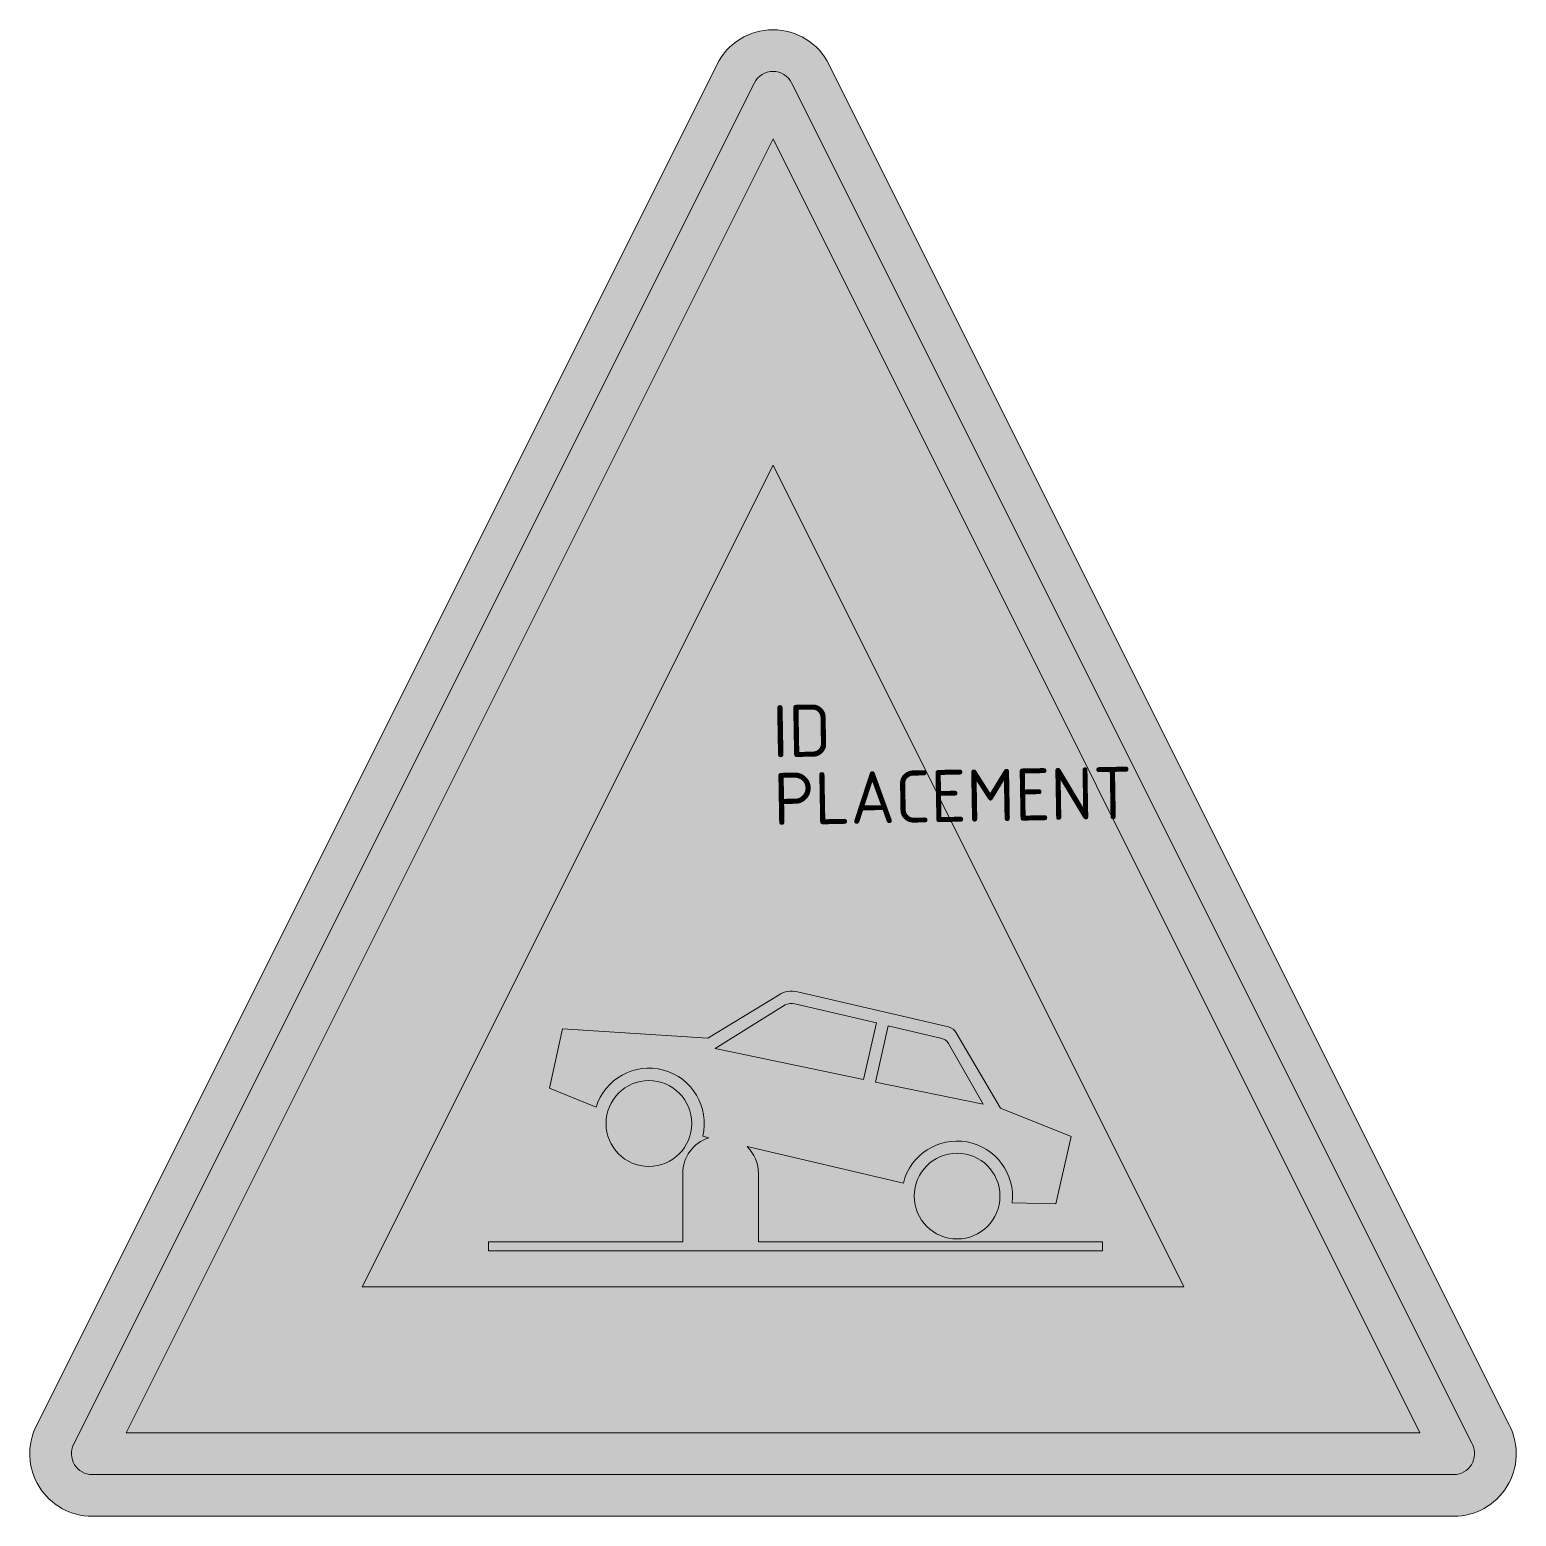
# Model space of a CAD drawing. Extents: x -3.56 to 3.56, y -3.56 to 3.56.
import ezdxf
from ezdxf.enums import TextEntityAlignment as Align

# ---------------------------------------------------------------- set-up
doc = ezdxf.new("R2010")
doc.units = 0
doc.styles.add('NLCS-ISO', font='NLCS-ISO.ttf', dxfattribs={"height": 0.25})

msp = doc.modelspace()

# ---------------------------------------------------------------- hatches: boundary and pattern name
at = {"true_color": 0xbb1e10}
h = msp.add_hatch(color=22, dxfattribs=at)
h.dxf.hatch_style = 1
h.paths.add_polyline_path([(0, -3.3646), (-3.2646, -3.3646, -0.557537), (-3.354, -3.2199), (-0.0894, 3.3093, -0.284079), (0, 3.3646), (0, 3.5646, 0.284079), (-0.2683, 3.3988), (-3.5329, -3.1304, 0.557537), (-3.2646, -3.5646), (0, -3.5646)])
h = msp.add_hatch(color=22, dxfattribs=at)
h.dxf.hatch_style = 1
h.paths.add_polyline_path([(3.5329, -3.1304), (0.2683, 3.3988, 0.284079), (0, 3.5646), (0, 3.3646, -0.284079), (0.0894, 3.3093), (3.354, -3.2199, -0.557537), (3.2646, -3.3646), (0, -3.3646), (0, -3.5646), (3.2646, -3.5646, 0.557537)])
at = {"true_color": 0xf1f0ea}
h = msp.add_hatch(color=7, dxfattribs=at)
h.dxf.hatch_style = 1
h.paths.add_polyline_path([(0, 3.041), (0, 3.3646, 0.284079), (-0.0894, 3.3093), (-3.354, -3.2199, 0.557537), (-3.2646, -3.3646), (0, -3.3646), (0, -3.1646), (-3.1028, -3.1646)])
h = msp.add_hatch(color=7, dxfattribs=at)
h.dxf.hatch_style = 1
h.paths.add_polyline_path([(0.0894, 3.3093, 0.284079), (0, 3.3646), (0, 3.041), (3.1028, -3.1646), (0, -3.1646), (0, -3.3646), (3.2646, -3.3646, 0.557537), (3.354, -3.2199)])
at = {"true_color": 0xbb1e10}
h = msp.add_hatch(color=22, dxfattribs=at)
h.dxf.hatch_style = 1
h.paths.add_polyline_path([(0, 3.041), (-3.1028, -3.1646), (0, -3.1646), (0, -2.4646), (-1.9702, -2.4646), (0, 1.4757)], flags=17)
h = msp.add_hatch(color=22, dxfattribs=at)
h.dxf.hatch_style = 1
h.paths.add_polyline_path([(0, 3.041), (0, 1.4757), (1.9702, -2.4646), (0, -2.4646), (0, -3.1646), (3.1028, -3.1646)], flags=17)
at = {"true_color": 0xf1f0ea}
h = msp.add_hatch(color=7, dxfattribs=at)
h.dxf.hatch_style = 1
h.paths.add_polyline_path([(0, 1.4757), (-1.9702, -2.4646), (1.9702, -2.4646)])
h.paths.add_polyline_path([(0.1168, -1.0493), (0.8424, -1.2176, -0.185401), (0.8792, -1.2468), (1.0917, -1.6074), (1.4299, -1.7433), (1.357, -2.0657), (1.1471, -2.0611, 0.936315), (0.6253, -1.9667), (-0.1241, -1.7919, -0.201032), (-0.0699, -1.9212), (-0.0699, -2.2486), (1.5803, -2.2486), (1.5803, -2.2911), (-1.3639, -2.2911), (-1.3639, -2.2486), (-0.4329, -2.2486), (-0.4329, -1.9212, -0.323631), (-0.3083, -1.7489), (-0.3367, -1.7423, 0.968531), (-0.8488, -1.6034), (-1.0725, -1.5109), (-1.0094, -1.2274), (-0.3125, -1.2723), (0.0277, -1.0638, -0.19689)], flags=16)
h.paths.add_polyline_path([(0.1048, -1.1077), (0.4968, -1.1978), (0.4334, -1.4702), (-0.2778, -1.3209), (0.058, -1.1119, -0.158766)], flags=0)
h.paths.add_polyline_path([(0.5524, -1.2126), (0.8026, -1.2712, -0.234771), (0.8421, -1.2976), (1.0083, -1.5878), (0.4917, -1.4822)], flags=0)
h.paths.add_polyline_path([(-0.3893, -1.681, -1), (-0.8007, -1.681, -1)], flags=16)
h.paths.add_polyline_path([(1.0886, -2.0289, -1), (0.6772, -2.0289, -1)], flags=16)
at = {"true_color": 0x2a292a}
h = msp.add_hatch(color=250, dxfattribs=at)
h.dxf.hatch_style = 1
h.paths.add_polyline_path([(0.0277, -1.0638, -0.19689), (0.1168, -1.0493), (0.8424, -1.2176, -0.185401), (0.8792, -1.2468), (1.0917, -1.6074), (1.4299, -1.7433), (1.357, -2.0657), (1.1471, -2.0611, 0.936315), (0.6253, -1.9667), (-0.3367, -1.7423, 0.968531), (-0.8488, -1.6034), (-1.0725, -1.5109), (-1.0094, -1.2274), (-0.3125, -1.2723)])
h.paths.add_polyline_path([(1.0083, -1.5878), (0.8421, -1.2976, 0.234771), (0.8026, -1.2712), (0.5524, -1.2126), (0.4917, -1.4822)], flags=16)
h.paths.add_polyline_path([(0.4334, -1.4702), (0.4968, -1.1978), (0.1048, -1.1077, 0.158766), (0.058, -1.1119), (-0.2778, -1.3209)], flags=16)
at = {"true_color": 0xf1f0ea}
h = msp.add_hatch(color=7, dxfattribs=at)
h.dxf.hatch_style = 1
h.paths.add_polyline_path([(0.058, -1.1119, -0.158766), (0.1048, -1.1077), (0.4968, -1.1978), (0.4334, -1.4702), (-0.2778, -1.3209)])
h = msp.add_hatch(color=7, dxfattribs=at)
h.dxf.hatch_style = 1
h.paths.add_polyline_path([(0.5524, -1.2126), (0.8026, -1.2712, -0.234771), (0.8421, -1.2976), (1.0083, -1.5878), (0.4917, -1.4822)])
at = {"true_color": 0x2a292a}
h = msp.add_hatch(color=250, dxfattribs=at)
h.dxf.hatch_style = 1
h.paths.add_polyline_path([(-0.4451, -1.8219, -1), (-0.7448, -1.5401, -1)], flags=17)
h = msp.add_hatch(color=250, dxfattribs=at)
h.dxf.hatch_style = 1
h.paths.add_polyline_path([(-0.0699, -1.9212, 0.201032), (-0.1241, -1.7919), (-0.3083, -1.7489, 0.323631), (-0.4329, -1.9212), (-0.4329, -2.2486), (-1.3639, -2.2486), (-1.3639, -2.2911), (1.5803, -2.2911), (1.5803, -2.2486), (-0.0699, -2.2486)])
h = msp.add_hatch(color=250, dxfattribs=at)
h.dxf.hatch_style = 1
h.paths.add_polyline_path([(1.0327, -2.1698, -1), (0.733, -1.888, -1)], flags=17)

# ---------------------------------------------------------------- linework, layer by layer
at = {"color": 22, "lineweight": 0, "true_color": 0xbb1e10}
msp.add_lwpolyline([(3.5329, -3.1304), (0.2683, 3.3988, 0.618034), (-0.2683, 3.3988), (-3.5329, -3.1304, 0.557537), (-3.2646, -3.5646), (3.2646, -3.5646, 0.557537)], format="xyb", close=True, dxfattribs=at)
at = {"color": 7, "lineweight": 0, "true_color": 0xf1f0ea}
msp.add_lwpolyline([(3.354, -3.2199), (0.0894, 3.3093, 0.618034), (-0.0894, 3.3093), (-3.354, -3.2199, 0.557537), (-3.2646, -3.3646), (3.2646, -3.3646, 0.557537)], format="xyb", close=True, dxfattribs=at)
for points in [[(3.1028, -3.1646), (0, 3.041), (-3.1028, -3.1646)], [(1.9702, -2.4646), (0, 1.4757), (-1.9702, -2.4646)]]:
    msp.add_lwpolyline(points, close=True, dxfattribs=at)
at = {"color": 250, "lineweight": 0, "true_color": 0x2a292a}
for points in [[(-0.3083, -1.7489), (-0.3367, -1.7423, 0.968531), (-0.8488, -1.6034), (-1.0725, -1.5109), (-1.0094, -1.2274), (-0.3125, -1.2723), (0.0289, -1.0631, -0.19386), (0.1168, -1.0493), (0.8424, -1.2176, -0.185401), (0.8792, -1.2468), (1.0917, -1.6074), (1.4299, -1.7433), (1.357, -2.0657), (1.1471, -2.0611, 0.936315), (0.6253, -1.9667), (-0.1241, -1.7919, -0.201032), (-0.0699, -1.9212), (-0.0699, -2.2486), (1.5803, -2.2486), (1.5803, -2.2911), (-1.3639, -2.2911), (-1.3639, -2.2486), (-0.4329, -2.2486), (-0.4329, -1.9212, -0.323631)], [(0.4968, -1.1978), (0.1048, -1.1077, 0.158766), (0.058, -1.1119), (-0.2778, -1.3209), (0.4334, -1.4702)], [(0.5524, -1.2126), (0.4917, -1.4822), (1.0083, -1.5878), (0.8421, -1.2976, 0.234771), (0.8026, -1.2712)]]:
    msp.add_lwpolyline(points, format="xyb", close=True, dxfattribs=at)
for centre in [(-0.595, -1.681), (0.8829, -2.0289)]:
    msp.add_circle(centre, 0.2057, dxfattribs=at)

# ---------------------------------------------------------------- texts
at = {"style": 'NLCS-ISO'}
msp.add_attdef('ID', text='', height=0.25, rotation=1, dxfattribs=at).set_placement((0, 0), align=Align.BOTTOM_LEFT)
msp.add_attdef('PLACEMENT', text='', height=0.25, rotation=1, dxfattribs=at).set_placement((0, 0), align=Align.TOP_LEFT)

doc.saveas('drawing.dxf')
